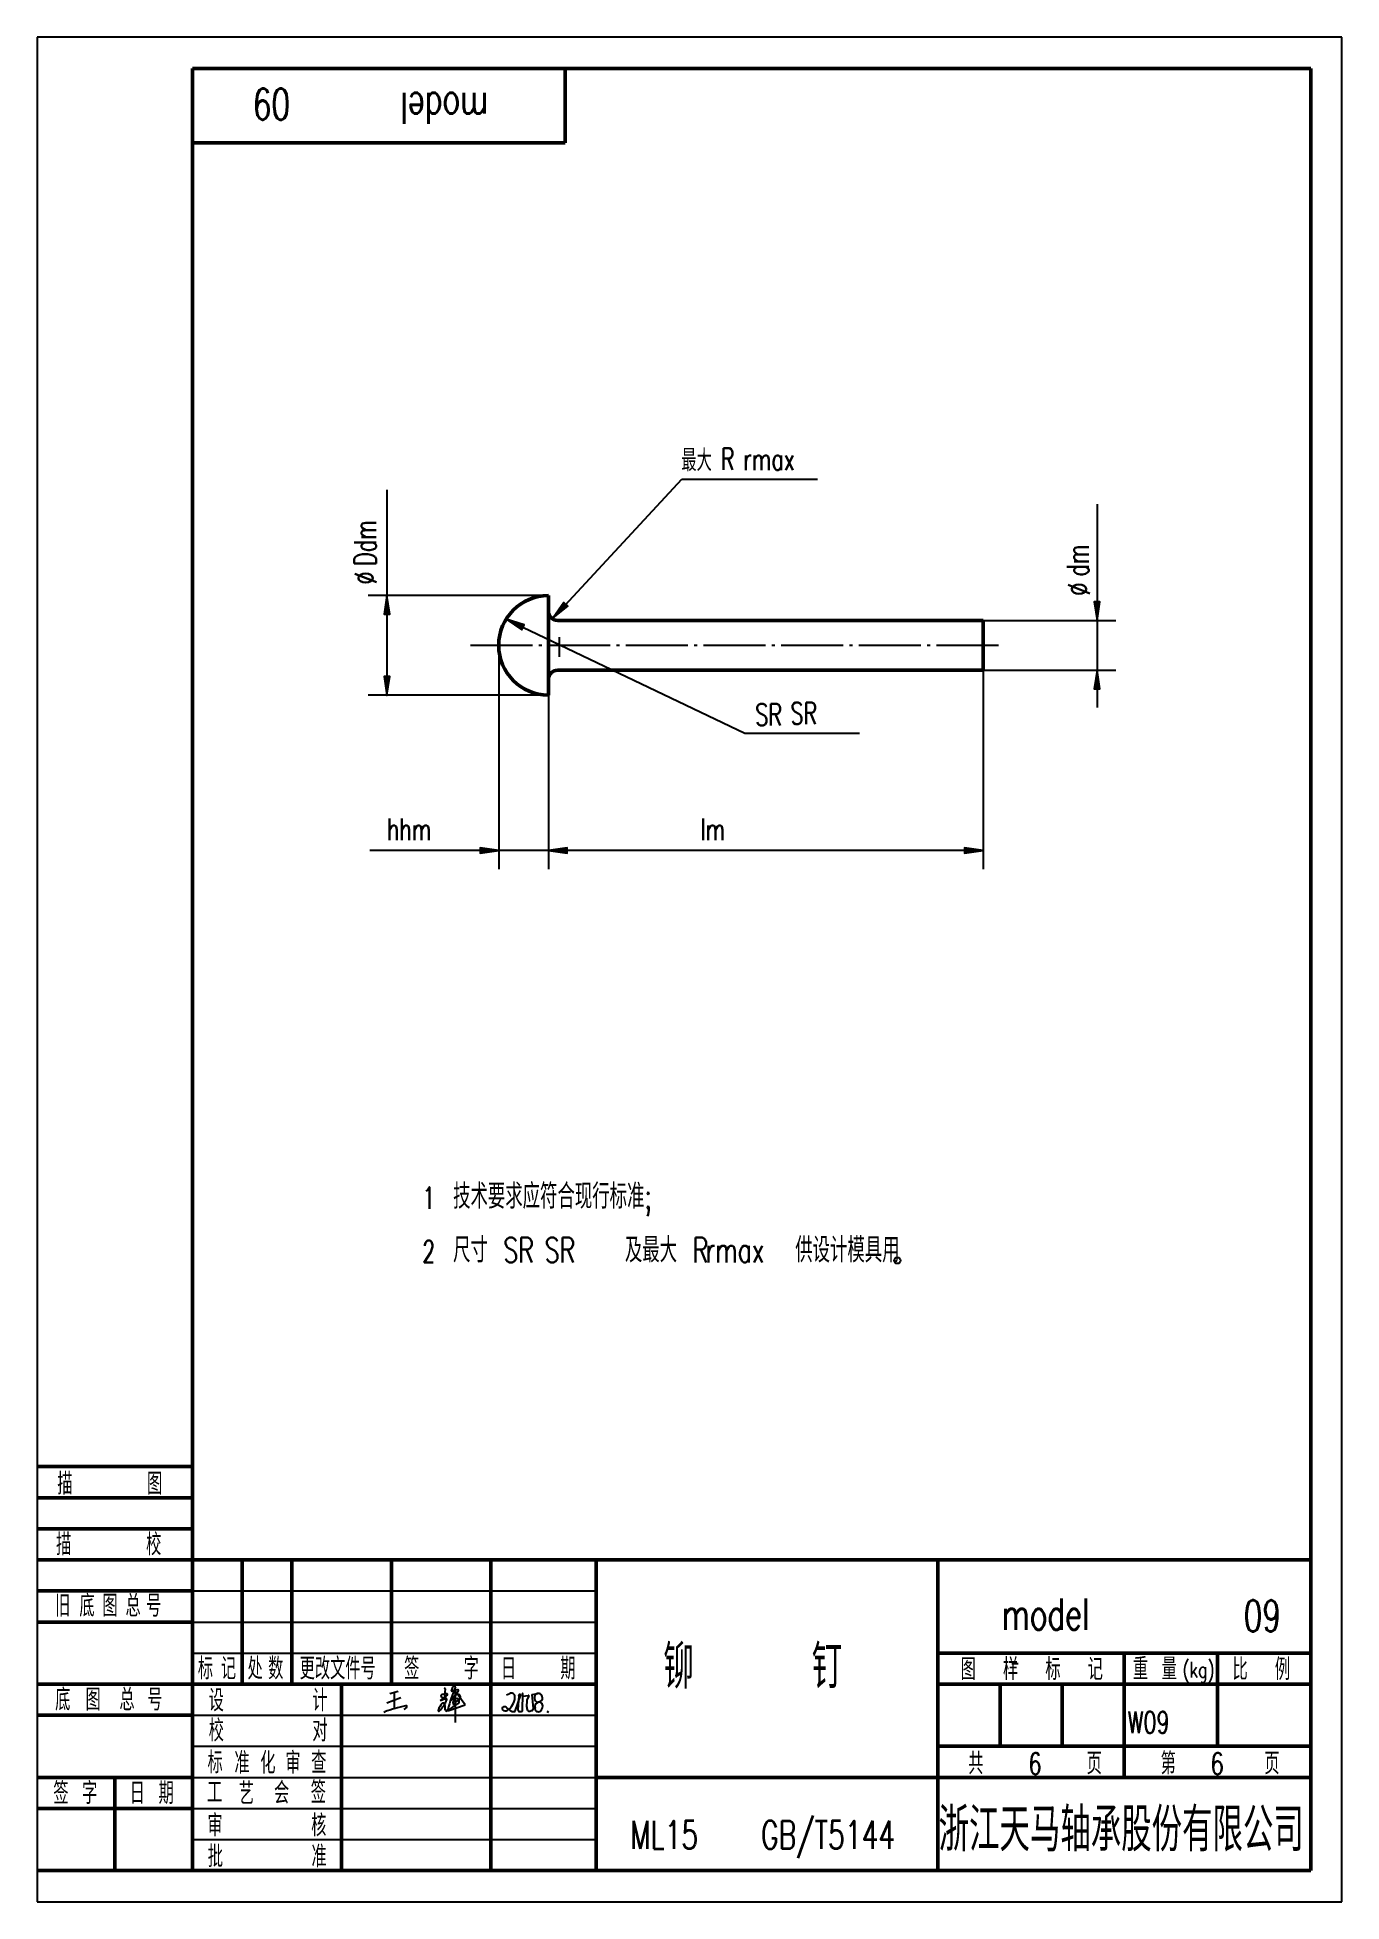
# Model space of a CAD drawing. Header units: millimetres. Extents: x 569 to 779, y 260 to 560.
import ezdxf
from ezdxf.enums import TextEntityAlignment as Align

# ---------------------------------------------------------------- set-up
doc = ezdxf.new("R2010")
doc.units = ezdxf.units.MM
doc.linetypes.add('CENTER', pattern=[12.5, 10, -1, 0.5, -1])
doc.layers.add('1', color=7, linetype='Continuous', lineweight=50)
for name, color, linetype in [('2', 7, 'Continuous'), ('3', 7, 'CENTER'), ('6', 7, 'Continuous')]:
    doc.layers.add(name, color=color, linetype=linetype)
doc.styles.add('HZ', font='txt.shx', dxfattribs={"width": 0.7, "bigfont": 'HZTXT.shx'})

# ---------------------------------------------------------------- blocks, each defined once
blk = doc.blocks.new('BLK', base_point=(1, 0))
for points in [[(0, 0), (1, 0), (0, 0.15), (0, -0.15), (1, 0)], [(0, 0.07), (0.5, 0), (0, -0.07)]]:
    blk.add_lwpolyline(points)
blk = doc.blocks.new('ZL', base_point=(176.19, 35.82))
at = {"layer": '2', "style": 'HZ', "width": 0.7}
blk.add_text('重 量', height=3.5, dxfattribs=at).set_placement((176.34, 35.82))
blk = doc.blocks.new('AA', base_point=(175.94, 35.33))
at = {"layer": '2'}
blk.add_blockref('ZL', (175.95, 35.72), dxfattribs=at)

msp = doc.modelspace()

# ---------------------------------------------------------------- linework, layer by layer
for p, q in [((626.05, 293.91), (627.41, 294.3)), ((626.74, 294.11), (626.76, 291.49)), ((634.97, 294.7), (634.82, 293.06)), ((636.14, 294.94), (635.91, 294.31)), ((635.91, 294.31), (636.14, 294.37)), ((637.09, 294.37), (636.15, 292.95)), ((636.57, 294.31), (636.57, 292.91)), ((638.2, 292.1), (636.57, 294.31)), ((637.02, 294.28), (637.02, 294.28)), ((625.55, 292.43), (627.84, 293.27)), ((628.78, 291.74), (628.3, 291.37)), ((635.33, 293.73), (634.18, 292.83)), ((634.18, 292.83), (635.05, 293.14)), ((634.82, 293.06), (634.32, 293.45)), ((635.54, 291.18), (638.2, 292.1)), ((636.15, 292.95), (636.08, 292.91)), ((636.57, 292.91), (636.57, 289.27)), ((644.83, 293.71), (645.37, 293.92)), ((646.26, 291.11), (647.14, 293.74)), ((646.82, 293.56), (646.69, 291.32)), ((646.82, 293.5), (646.91, 293.76)), ((646.87, 293.67), (646.82, 293.56)), ((647.14, 293.74), (646.99, 293.79)), ((647.35, 293.83), (647.35, 293.61)), ((647.35, 293.61), (647.46, 293.5)), ((647.44, 291.24), (647.49, 293.87)), ((647.46, 293.5), (648.35, 293.63)), ((648.1, 292.74), (648.08, 291.86)), ((648.37, 293.38), (648.15, 293.03)), ((648.99, 293.78), (649.86, 293.95)), ((649.19, 291.5), (648.99, 293.78)), ((649.06, 291.26), (649.19, 291.5)), ((649.44, 291.69), (649.42, 291.45)), ((651.35, 291.1), (651.62, 290.93)), ((625.11, 290.94), (625.24, 290.99))]:
    msp.add_line(p, q)
for centre, radius, start, end in [((634.81, 294.68), 0.158, 8.4526, 76.3178), ((654.48, 286.96), 19.57, 155.9856, 167.0617), ((636.42, 294.82), 0.3, 104.5678, 155.7329), ((635.58, 297.32), 3, 280.8167, 287.7524), ((636.44, 294.98), 0.162, 341.7541, 127.877), ((636.13, 297.02), 2.58, 278.1439, 288.0077), ((636.95, 294.42), 0.148, 296.7182, 98.9714), ((633.35, 268.68), 23.74, 101.5909, 109.97), ((628.67, 291.83), 0.138, 319.3716, 130.6623), ((636.2, 290.62), 2.42, 137.0124, 164.1275), ((633.51, 291.21), 0.365, 348.9199, 11.6617), ((633.94, 291.14), 0.0632, 179.0259, 317.3946), ((631.14, 294.35), 4.32, 311.0887, 341.1894), ((634.41, 293.57), 0.146, 108.9005, 231.3566), ((635.73, 289.71), 4.22, 98.0147, 108.9005), ((634.64, 292.14), 0.246, 50.3484, 149.0956), ((632.39, 291.43), 2.58, 357.3548, 20.508), ((635.28, 291.36), 0.32, 188.7009, 224.4563), ((635.1, 293), 0.149, 25.1165, 110.1467), ((635.16, 291.25), 0.154, 224.4563, 309.5218), ((635.17, 293.73), 0.164, 359.1714, 98.0147), ((635.12, 293.01), 0.129, 334.8835, 25.1165), ((634.98, 291.46), 0.437, 309.5218, 344.3994), ((648.55, 273.63), 21.95, 121.6827, 126.774), ((635.5, 291.28), 0.113, 215.4201, 292.7069), ((636.03, 293.02), 0.123, 142.0603, 296.5518), ((637.38, 291.97), 1.84, 97.9203, 142.0603), ((636.76, 292.42), 0.559, 146.2304, 188.9942), ((636.36, 292.44), 0.186, 213.9675, 354.8577), ((636.86, 292.48), 0.623, 92.3397, 156.2051), ((612.15, 322.35), 38.61, 309.1906, 310.6534), ((636.81, 292.68), 0.422, 299.3726, 86.8303), ((636.98, 293.37), 0.449, 315.446, 70.7293), ((644.53, 291.37), 0.436, 39.2816, 162.2178), ((644.52, 291.59), 0.415, 192.5394, 247.1049), ((644.66, 291.92), 0.775, 247.1049, 312.8996), ((646.82, 293.62), 2.78, 225.2956, 244.4912), ((642.61, 294.13), 3.79, 312.8996, 332.46), ((645.64, 293.45), 0.544, 16.1691, 119.0695), ((645.94, 291.56), 0.548, 234.6731, 305.3269), ((644.24, 293.28), 1.95, 332.46, 9.3489), ((646.97, 291.3), 0.283, 176.7409, 283.0907), ((646.96, 293.7), 0.0932, 71.5751, 202.9028), ((632.5, 353.55), 64.2, 283.0907, 283.3752), ((647.36, 293.87), 0.039, 246.1543, 1.1942), ((647.32, 291.22), 0.123, 283.3752, 12.5836), ((647.45, 293.87), 0.0456, 358.8058, 181.1942), ((649.43, 291.83), 1.35, 178.8058, 208.5522), ((648.49, 292.82), 0.402, 147.7091, 191.0393), ((648.48, 291.32), 0.273, 208.5522, 288.9695), ((648.36, 293.56), 0.0678, 339.2267, 98.1254), ((650.42, 292.79), 2.13, 159.2267, 163.8831), ((649.23, 289.15), 2.02, 97.8003, 108.9695), ((648.94, 291.28), 0.128, 277.8003, 352.1659), ((650.17, 293.21), 0.818, 126.699, 245.1597), ((650.09, 291.83), 0.69, 41.1882, 195.3509), ((649.94, 291.52), 0.534, 161.8165, 240.4494), ((649.99, 293.11), 0.813, 70.374, 112.0226), ((649.99, 291.81), 0.813, 247.9774, 289.626), ((649.31, 294.12), 1.75, 293.59, 317.5758), ((649.86, 293.19), 0.791, 341.2845, 59.7018), ((649.61, 291.89), 1.07, 307.1571, 21.2451)]:
    msp.add_arc(centre, radius, start, end)
at = {"layer": '1'}
for p, q in [((774.3, 555.43), (594.3, 555.43)), ((594.3, 555.43), (594.3, 265.43)), ((654.3, 543.43), (654.3, 555.43)), ((774.3, 265.43), (774.3, 555.43)), ((594.3, 543.43), (654.3, 543.43)), ((651.58, 470.59), (651.58, 454.59)), ((721.58, 466.59), (653.08, 466.59)), ((721.58, 458.59), (721.58, 466.59)), ((721.58, 458.59), (653.08, 458.59)), ((569.3, 330.43), (594.3, 330.43)), ((569.3, 325.43), (594.3, 325.43)), ((569.3, 320.43), (594.3, 320.43)), ((569.3, 315.43), (594.3, 315.43)), ((594.3, 315.43), (774.3, 315.43)), ((602.3, 315.43), (602.3, 295.43)), ((610.3, 315.43), (610.3, 295.43)), ((626.3, 315.43), (626.3, 295.43)), ((642.3, 315.43), (642.3, 295.43)), ((659.3, 315.43), (659.3, 265.43)), ((714.3, 315.43), (714.3, 265.43)), ((569.3, 310.43), (594.3, 310.43)), ((569.3, 305.43), (594.3, 305.43)), ((714.3, 300.43), (774.3, 300.43)), ((744.3, 300.43), (744.3, 280.43)), ((759.3, 300.43), (759.3, 285.43)), ((569.3, 295.43), (594.3, 295.43)), ((594.3, 295.43), (659.3, 295.43)), ((618.3, 295.43), (618.3, 265.43)), ((642.3, 295.43), (642.3, 265.43)), ((714.3, 295.43), (774.3, 295.43)), ((724.3, 295.43), (724.3, 285.43)), ((734.3, 295.43), (734.3, 285.43)), ((569.3, 290.43), (594.3, 290.43)), ((714.3, 285.43), (774.3, 285.43)), ((569.3, 280.43), (594.3, 280.43)), ((581.8, 280.43), (581.8, 265.43)), ((659.3, 280.43), (714.3, 280.43)), ((714.3, 280.43), (774.3, 280.43)), ((569.3, 275.43), (594.3, 275.43)), ((569.3, 265.43), (774.3, 265.43))]:
    msp.add_line(p, q, dxfattribs=at)
for centre, radius, start, end in [((651.58, 462.59), 8, 90, 270), ((653.08, 468.09), 1.5, 180, 270), ((653.08, 457.09), 1.5, 90, 180)]:
    msp.add_arc(centre, radius, start, end, dxfattribs=at)
at = {"layer": '2'}
for p, q in [((779.3, 560.43), (569.3, 560.43)), ((569.3, 560.43), (569.3, 260.43)), ((779.3, 260.43), (779.3, 560.43)), ((652.22, 466.86), (673.06, 489.31)), ((673.06, 489.31), (694.91, 489.31)), ((647.48, 465.49), (683.21, 448.44)), ((683.21, 448.44), (701.69, 448.44)), ((594.3, 310.43), (659.3, 310.43)), ((594.3, 305.43), (659.3, 305.43)), ((594.3, 300.43), (659.3, 300.43)), ((726.17, 298.76), (727.19, 298.76)), ((594.3, 290.43), (659.3, 290.43)), ((594.3, 285.43), (659.3, 285.43)), ((594.3, 280.43), (659.3, 280.43)), ((594.3, 275.43), (659.3, 275.43)), ((594.3, 270.43), (659.3, 270.43)), ((569.3, 260.43), (779.3, 260.43))]:
    msp.add_line(p, q, dxfattribs=at)
at = {"layer": '2', "linetype": 'ByBlock'}
for p, q in [((625.59, 487.63), (625.59, 457.59)), ((739.91, 485.29), (739.91, 452.59)), ((651.58, 470.59), (622.59, 470.59)), ((721.58, 466.59), (742.91, 466.59)), ((643.58, 462.59), (643.58, 426.57)), ((721.58, 458.59), (742.91, 458.59)), ((721.58, 458.59), (721.58, 426.58)), ((651.58, 454.59), (622.59, 454.59)), ((651.58, 454.59), (651.58, 426.58)), ((651.58, 429.58), (622.86, 429.58)), ((718.58, 429.58), (654.58, 429.58))]:
    msp.add_line(p, q, dxfattribs=at)
at = {"layer": '2'}
msp.add_circle((707.77, 363.6), 0.5, dxfattribs=at)
at = {"layer": '2', "linetype": 'ByBlock'}
for p in [(739.91, 458.59), (625.59, 454.59)]:
    msp.add_point(p, dxfattribs=at)
at = {"layer": '3'}
for p, q in [((639.04, 462.59), (724.49, 462.59)), ((653.34, 463.9), (653.34, 460.72))]:
    msp.add_line(p, q, dxfattribs=at)

# ---------------------------------------------------------------- block references
at = {"layer": '2', "linetype": 'ByBlock', "xscale": 3, "yscale": 3, "zscale": 3}
for p, rotation in [((625.59, 470.59), 90), ((739.91, 466.59), 270), ((625.59, 454.59), 270), ((739.91, 458.59), 90), ((651.58, 429.58), 180)]:
    msp.add_blockref('BLK', p, dxfattribs=dict(at, rotation=rotation))
at = {"layer": '2', "yscale": 3, "zscale": 3}
for p, xscale, rotation in [((652.36, 466.99), 3.000000000000003, 227.1298469232147), ((644.77, 466.78), 2.999999999999967, 154.4905749088502)]:
    msp.add_blockref('BLK', p, dxfattribs=dict(at, xscale=xscale, rotation=rotation))
at = {"layer": '2', "linetype": 'ByBlock', "xscale": 3, "yscale": 3, "zscale": 3}
for p in [(643.58, 429.58), (721.58, 429.58)]:
    msp.add_blockref('BLK', p, dxfattribs=at)
at = {"layer": '2'}
msp.add_blockref('AA', (745.52, 295.76), dxfattribs=at)

# ---------------------------------------------------------------- texts
at = {"layer": '2', "style": 'HZ', "width": 0.7}
for s, height, rotation, p in [('09', 5, 180, (610, 552.17)), ('%%C', 3.5, 90, (623.91, 472.36)), ('%%C', 3.5, 90, (738.75, 470.57))]:
    msp.add_text(s, height=height, rotation=rotation, dxfattribs=at).set_placement(p)
for s, height, p in [('最大', 3.5, (672.99, 490.61)), ('R', 3.5, (679.35, 490.82)), ('SR', 3.5, (684.89, 449.7)), ('  技术要求应符合现行标准;', 4, (631.25, 371.94)), ('  尺寸 SR     及最大 R     供设计模具用', 4, (631.25, 363.29)), ('描', 3.5, (572.53, 325.93)), ('图', 3.5, (586.97, 325.93)), ('描', 3.5, (572.33, 316.17)), ('校', 3.5, (586.82, 316.17)), ('旧', 3.5, (572.18, 306.29)), ('底', 3.5, (576.08, 306.29)), ('图', 3.5, (579.79, 306.29)), ('总', 3.5, (583.5, 306.29)), ('号', 3.5, (586.82, 306.29)), ('09', 5, (763.51, 303.93)), ('标', 3.5, (595.15, 296.19)), ('处', 3.5, (603.15, 296.19)), ('数', 3.5, (606.47, 296.19)), ('更改文件号', 3.5, (611.54, 296.19)), ('签   字', 3.5, (628.37, 296.19)), ('日   期', 3.5, (643.94, 296.19)), ('铆    钉', 7, (670.09, 294.73)), ('记', 3.5, (598.86, 296.19)), ('图  样  标  记', 3.5, (717.95, 296.08)), ('比  例', 3.5, (761.72, 296.08)), ('底', 3.5, (572.18, 291.19)), ('图', 3.5, (577.06, 291.19)), ('总', 3.5, (582.52, 291.19)), ('号', 3.5, (587.01, 291.19)), ('设      计', 3.5, (596.89, 291.06)), ('校      对', 3.5, (596.9, 286.21)), ('共       页', 3.5, (719.17, 280.93)), ('6', 3.5, (728.88, 280.89)), ('第      页', 3.5, (750.15, 280.93)), ('6', 3.5, (758.2, 280.89)), ('签 字', 3.5, (571.88, 276.14)), ('日 期', 3.5, (584.18, 276.14)), ('审      核', 3.5, (596.7, 270.96)), ('ML15   GB/T5144', 4.5, (664.76, 268.95)), ('批      准', 3.5, (596.75, 265.97))]:
    msp.add_text(s, height=height, dxfattribs=at).set_placement(p)
at = {"layer": '2', "style": 'HZ', "width": 0.688541}
msp.add_text('(kg)', height=2.5, dxfattribs=at).set_placement((753.67, 296.51), (758.84, 296.51), align=Align.FIT)
at = {"layer": '2', "color": 0, "style": 'HZ', "width": 0.7}
for s, p in [('标      查', (596.71, 281.08)), ('准 ', (601.03, 281.01)), (' 化', (603.02, 281.01)), (' 审', (607.06, 281.01)), ('工      签', (596.63, 276.28)), ('艺', (601.73, 276.08)), ('会', (607.42, 276.19))]:
    msp.add_text(s, height=3.5, dxfattribs=at).set_placement(p)
at = {"layer": '2', "style": 'HZ', "width": 0.7}
msp.add_text('浙江天马轴承股份有限公司', height=7, dxfattribs=at).set_placement((743.8, 268.52), align=Align.CENTER)
at = {"layer": '6', "style": 'HZ', "width": 0.7}
for s, height, rotation, p in [('model', 5, 180, (641.88, 551.49)), ('Ddm', 3.5, 90, (623.84, 475.36)), ('dm', 3.5, 90, (738.56, 473.66))]:
    msp.add_text(s, height=height, rotation=rotation, dxfattribs=at).set_placement(p)
for s, height, p in [('rmax', 3.5, (682.97, 490.8)), ('SR', 3.5, (690.55, 449.91)), ('hhm', 3.5, (625.6, 431.25)), ('lm', 3.5, (676.06, 431.25)), ('1', 3.5, (631.27, 371.92)), ('2', 3.5, (631.27, 363.3)), ('SR', 4, (650.99, 363.3)), ('rmax', 4, (676.9, 363.3)), ('model', 5, (724.58, 304.2)), ('W09', 3.5, (744.86, 287.56))]:
    msp.add_text(s, height=height, dxfattribs=at).set_placement(p)

doc.saveas('drawing.dxf')
